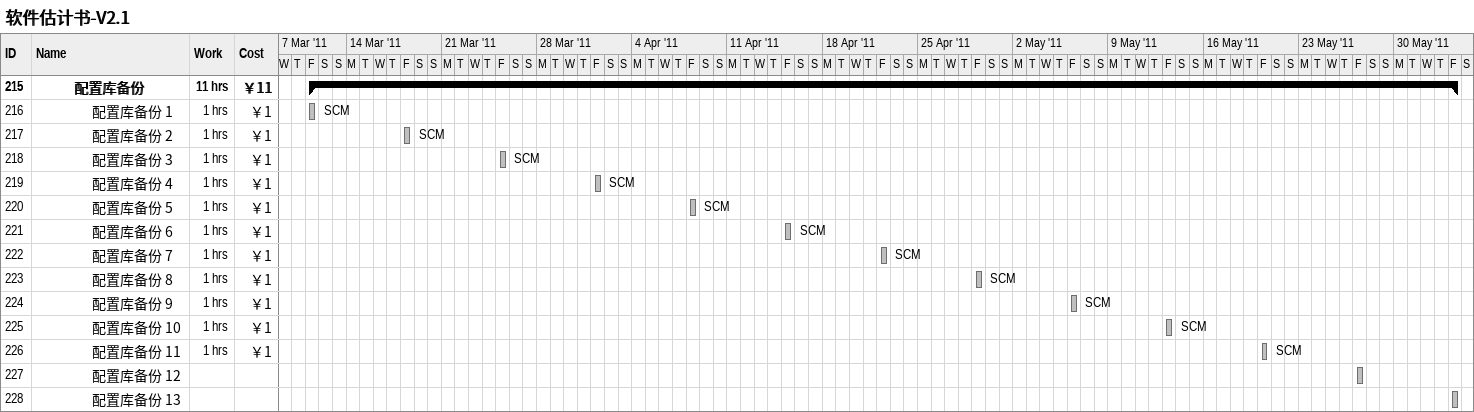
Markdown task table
软件估计书-V2.1

| ID | Level | Task | Start | Finish | Resources | Work (h) | Cost (￥) |
|---|---|---|---|---|---|---|---|
| 215 | 3 | **配置库备份** | 2011-03-11 | 2011-06-03 |  | 11 | 11 |
| 216 | 4 | 配置库备份 1 | 2011-03-11 | 2011-03-11 | SCM | 1 | 1 |
| 217 | 4 | 配置库备份 2 | 2011-03-18 | 2011-03-18 | SCM | 1 | 1 |
| 218 | 4 | 配置库备份 3 | 2011-03-25 | 2011-03-25 | SCM | 1 | 1 |
| 219 | 4 | 配置库备份 4 | 2011-04-01 | 2011-04-01 | SCM | 1 | 1 |
| 220 | 4 | 配置库备份 5 | 2011-04-08 | 2011-04-08 | SCM | 1 | 1 |
| 221 | 4 | 配置库备份 6 | 2011-04-15 | 2011-04-15 | SCM | 1 | 1 |
| 222 | 4 | 配置库备份 7 | 2011-04-22 | 2011-04-22 | SCM | 1 | 1 |
| 223 | 4 | 配置库备份 8 | 2011-04-29 | 2011-04-29 | SCM | 1 | 1 |
| 224 | 4 | 配置库备份 9 | 2011-05-06 | 2011-05-06 | SCM | 1 | 1 |
| 225 | 4 | 配置库备份 10 | 2011-05-13 | 2011-05-13 | SCM | 1 | 1 |
| 226 | 4 | 配置库备份 11 | 2011-05-20 | 2011-05-20 | SCM | 1 | 1 |
| 227 | 4 | 配置库备份 12 | 2011-05-27 | 2011-05-27 |  |  |  |
| 228 | 4 | 配置库备份 13 | 2011-06-03 | 2011-06-03 |  |  |  |
